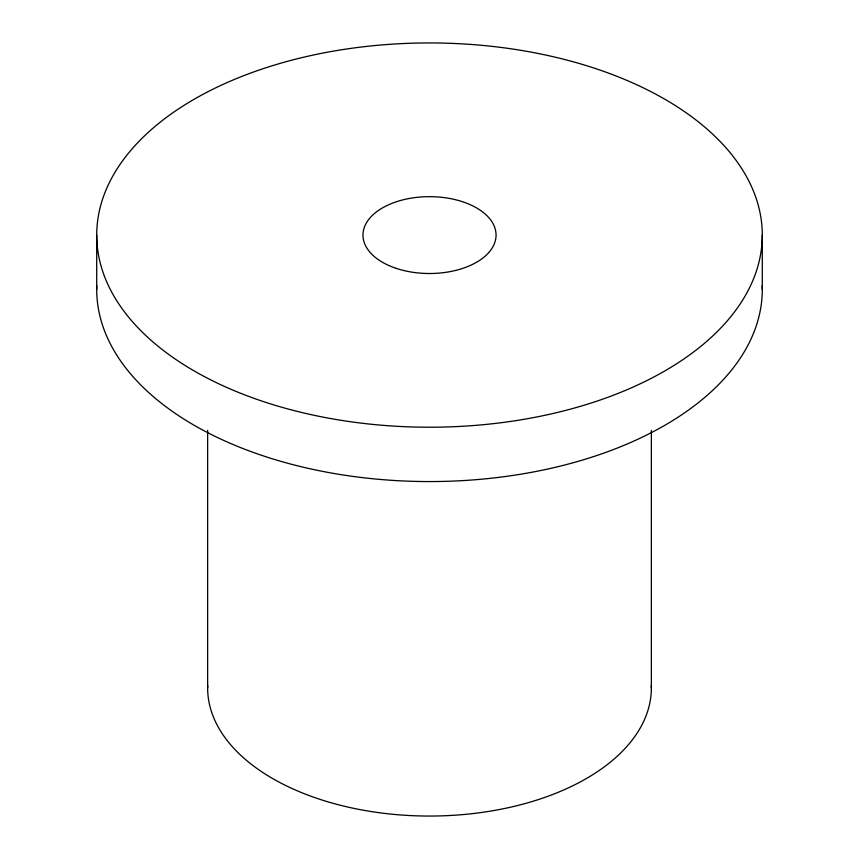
<?xml version="1.0" encoding="UTF-8"?>
<svg xmlns="http://www.w3.org/2000/svg" width="859" height="859" viewBox="0 0 859 859"><rect width="100%" height="100%" fill="white"/><g stroke="black" fill="none" stroke-linecap="round" stroke-linejoin="round"><path stroke-width="1.29" d="M762.287 235.087A332.787 192.137 0 0 1 263.101 401.475A332.787 192.137 0 0 1 263.101 68.688A332.787 192.137 0 0 1 762.287 235.087L762.287 289.429M651.358 430.327L651.358 687.962M207.642 430.327L207.642 687.962M96.713 235.087L96.713 289.429M762.223 285.596A332.787 192.137 0 0 1 429.5 481.566A332.787 192.137 0 0 1 96.777 285.596M651.315 685.407A221.858 128.088 0 0 1 429.5 816.05A221.858 128.088 0 0 1 207.685 685.407M396.224 268.362A66.562 38.43 0 0 0 496.062 235.087A66.562 38.43 0 0 0 396.224 201.811A66.562 38.43 0 0 0 396.224 268.362"/></g></svg>
